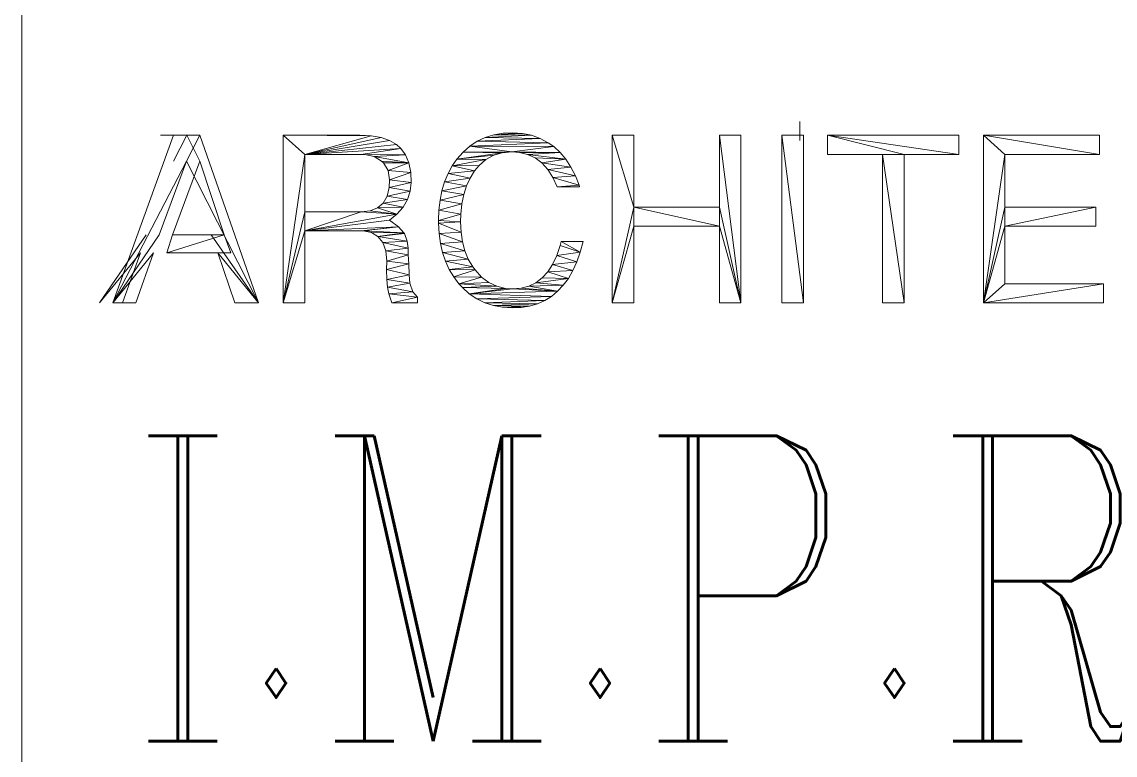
# Model space of a CAD drawing. Header units: inches. Extents: x 210948 to 214316, y -105347 to 7.
# Drawn here: x 211350.4 to 211412.5, y -105309.9 to -105268.4 of the extents above; entities that cross this region are included whole.
import ezdxf

# ---------------------------------------------------------------- set-up
doc = ezdxf.new("R2010")
doc.units = ezdxf.units.IN
doc.header["$MEASUREMENT"] = 0
doc.layers.add('A3', color=30, linetype='Continuous', lineweight=9)
doc.styles.add('BIG', font='complex', dxfattribs={"width": 0.9, "height": 3.5})

# ---------------------------------------------------------------- blocks, each defined once
blk = doc.blocks.new('KIL')
at = {"layer": 'A3'}
blk.add_lwpolyline([(216544.884, -99139.74), (217270.701, -99139.74), (217270.701, -100157.936), (216544.884, -100157.936)], close=True, dxfattribs=at)

msp = doc.modelspace()

# ---------------------------------------------------------------- linework, layer by layer
at = {"layer": 'A3'}
for p, q in [((211350.427, -105225.907), (211350.427, -105347.486)), ((211394.56, -105275.083), (211394.56, -105274)), ((211377.211, -105274.761), (211377.737, -105274.67)), ((211377.211, -105274.761), (211377.737, -105274.67)), ((211378.823, -105274.678), (211377.211, -105274.761)), ((211378.823, -105274.678), (211377.211, -105274.761)), ((211378.823, -105274.678), (211377.211, -105274.761)), ((211378.823, -105274.678), (211377.211, -105274.761)), ((211378.272, -105274.643), (211377.737, -105274.67)), ((211378.272, -105274.643), (211377.737, -105274.67)), ((211377.737, -105274.67), (211378.823, -105274.678)), ((211377.737, -105274.67), (211378.823, -105274.678)), ((211377.737, -105274.67), (211378.823, -105274.678)), ((211377.737, -105274.67), (211378.823, -105274.678)), ((211378.823, -105274.678), (211378.272, -105274.643)), ((211378.823, -105274.678), (211378.272, -105274.643)), ((211379.344, -105274.786), (211378.823, -105274.678)), ((211379.344, -105274.786), (211378.823, -105274.678)), ((211355.582, -105284.29), (211359.033, -105274.786)), ((211355.582, -105284.29), (211359.033, -105274.786)), ((211358.285, -105274.786), (211359.781, -105274.786)), ((211359.781, -105274.786), (211359.025, -105276.26)), ((211359.781, -105274.786), (211359.025, -105276.26)), ((211359.781, -105274.786), (211359.025, -105276.26)), ((211359.033, -105274.786), (211360.529, -105274.786)), ((211360.529, -105274.786), (211359.773, -105276.26)), ((211359.781, -105274.786), (211360.521, -105276.26)), ((211360.521, -105276.26), (211359.781, -105274.786)), ((211359.781, -105274.786), (211360.521, -105276.26)), ((211360.521, -105276.26), (211359.781, -105274.786)), ((211363.861, -105284.29), (211360.529, -105274.786)), ((211363.861, -105284.29), (211360.529, -105274.786)), ((211365.254, -105274.786), (211370.25, -105274.818)), ((211366.477, -105275.869), (211365.254, -105274.786)), ((211365.254, -105274.786), (211366.477, -105275.869)), ((211365.254, -105284.29), (211365.254, -105274.786)), ((211370.25, -105274.818), (211365.254, -105274.786)), ((211365.254, -105274.786), (211369.602, -105274.786)), ((211365.254, -105274.786), (211370.25, -105274.818)), ((211366.477, -105275.869), (211365.254, -105274.786)), ((211365.254, -105274.786), (211366.477, -105275.869)), ((211365.254, -105284.29), (211365.254, -105274.786)), ((211370.25, -105274.818), (211365.254, -105274.786)), ((211365.254, -105274.786), (211369.602, -105274.786)), ((211366.477, -105275.869), (211370.25, -105274.818)), ((211370.25, -105274.818), (211366.477, -105275.869)), ((211366.477, -105275.869), (211370.25, -105274.818)), ((211370.25, -105274.818), (211366.477, -105275.869)), ((211366.477, -105275.869), (211370.811, -105274.918)), ((211370.811, -105274.918), (211366.477, -105275.869)), ((211366.477, -105275.869), (211370.811, -105274.918)), ((211370.811, -105274.918), (211366.477, -105275.869)), ((211366.477, -105275.869), (211371.292, -105275.08)), ((211371.292, -105275.08), (211366.477, -105275.869)), ((211366.477, -105275.869), (211371.292, -105275.08)), ((211371.292, -105275.08), (211366.477, -105275.869)), ((211366.477, -105275.869), (211371.686, -105275.31)), ((211371.686, -105275.31), (211366.477, -105275.869)), ((211366.477, -105275.869), (211371.686, -105275.31)), ((211371.686, -105275.31), (211366.477, -105275.869)), ((211369.602, -105274.786), (211370.25, -105274.818)), ((211369.602, -105274.786), (211370.25, -105274.818)), ((211370.25, -105274.818), (211370.811, -105274.918)), ((211370.25, -105274.818), (211370.811, -105274.918)), ((211370.811, -105274.918), (211371.292, -105275.08)), ((211370.811, -105274.918), (211371.292, -105275.08)), ((211371.292, -105275.08), (211371.686, -105275.31)), ((211371.292, -105275.08), (211371.686, -105275.31)), ((211371.686, -105275.31), (211371.932, -105275.528)), ((211371.686, -105275.31), (211371.932, -105275.528)), ((211375.842, -105275.404), (211376.26, -105275.126)), ((211375.842, -105275.404), (211376.26, -105275.126)), ((211380.294, -105275.21), (211375.842, -105275.404)), ((211380.294, -105275.21), (211375.842, -105275.404)), ((211380.294, -105275.21), (211375.842, -105275.404)), ((211380.294, -105275.21), (211375.842, -105275.404)), ((211376.26, -105275.126), (211376.717, -105274.913)), ((211376.26, -105275.126), (211376.717, -105274.913)), ((211379.833, -105274.961), (211376.26, -105275.126)), ((211379.833, -105274.961), (211376.26, -105275.126)), ((211379.833, -105274.961), (211376.26, -105275.126)), ((211379.833, -105274.961), (211376.26, -105275.126)), ((211376.26, -105275.126), (211380.294, -105275.21)), ((211376.26, -105275.126), (211380.294, -105275.21)), ((211376.26, -105275.126), (211380.294, -105275.21)), ((211376.26, -105275.126), (211380.294, -105275.21)), ((211376.717, -105274.913), (211377.211, -105274.761)), ((211376.717, -105274.913), (211377.211, -105274.761)), ((211379.344, -105274.786), (211376.717, -105274.913)), ((211379.344, -105274.786), (211376.717, -105274.913)), ((211379.344, -105274.786), (211376.717, -105274.913)), ((211379.344, -105274.786), (211376.717, -105274.913)), ((211376.717, -105274.913), (211379.833, -105274.961)), ((211376.717, -105274.913), (211379.833, -105274.961)), ((211376.717, -105274.913), (211379.833, -105274.961)), ((211376.717, -105274.913), (211379.833, -105274.961)), ((211377.211, -105274.761), (211379.344, -105274.786)), ((211377.211, -105274.761), (211379.344, -105274.786)), ((211377.211, -105274.761), (211379.344, -105274.786)), ((211377.211, -105274.761), (211379.344, -105274.786)), ((211379.833, -105274.961), (211379.344, -105274.786)), ((211379.833, -105274.961), (211379.344, -105274.786)), ((211380.294, -105275.21), (211379.833, -105274.961)), ((211380.294, -105275.21), (211379.833, -105274.961)), ((211380.602, -105275.426), (211380.294, -105275.21)), ((211380.602, -105275.426), (211380.294, -105275.21)), ((211383.923, -105274.786), (211385.147, -105278.866)), ((211383.923, -105284.29), (211383.923, -105274.786)), ((211385.147, -105278.866), (211383.923, -105274.786)), ((211383.923, -105274.786), (211385.147, -105274.786)), ((211383.923, -105274.786), (211385.147, -105278.866)), ((211383.923, -105284.29), (211383.923, -105274.786)), ((211385.147, -105278.866), (211383.923, -105274.786)), ((211383.923, -105274.786), (211385.147, -105274.786)), ((211385.147, -105274.786), (211385.147, -105278.866)), ((211385.147, -105274.786), (211385.147, -105278.866)), ((211390.001, -105274.786), (211390.001, -105278.866)), ((211391.225, -105284.29), (211390.001, -105274.786)), ((211391.225, -105284.29), (211390.001, -105274.786)), ((211390.001, -105274.786), (211391.225, -105274.786)), ((211390.001, -105274.786), (211390.001, -105278.866)), ((211391.225, -105284.29), (211390.001, -105274.786)), ((211391.225, -105284.29), (211390.001, -105274.786)), ((211390.001, -105274.786), (211391.225, -105274.786)), ((211391.225, -105274.786), (211391.225, -105284.29)), ((211391.225, -105274.786), (211391.225, -105284.29)), ((211394.767, -105284.29), (211393.541, -105274.786)), ((211393.541, -105274.786), (211393.541, -105284.29)), ((211394.767, -105284.29), (211393.541, -105274.786)), ((211393.541, -105274.786), (211394.767, -105274.786)), ((211394.767, -105284.29), (211393.541, -105274.786)), ((211393.541, -105274.786), (211393.541, -105284.29)), ((211394.767, -105284.29), (211393.541, -105274.786)), ((211393.541, -105274.786), (211394.767, -105274.786)), ((211394.767, -105274.786), (211394.767, -105284.29)), ((211394.767, -105274.786), (211394.767, -105284.29)), ((211396.134, -105274.786), (211403.581, -105275.869)), ((211400.481, -105275.869), (211396.134, -105274.786)), ((211396.134, -105274.786), (211400.481, -105275.869)), ((211396.134, -105275.869), (211396.134, -105274.786)), ((211403.581, -105275.869), (211396.134, -105274.786)), ((211396.134, -105274.786), (211403.581, -105274.786)), ((211396.134, -105274.786), (211403.581, -105275.869)), ((211400.481, -105275.869), (211396.134, -105274.786)), ((211396.134, -105274.786), (211400.481, -105275.869)), ((211403.581, -105275.869), (211396.134, -105274.786)), ((211396.134, -105274.786), (211403.581, -105274.786)), ((211403.581, -105274.786), (211403.581, -105275.869)), ((211403.581, -105274.786), (211403.581, -105275.869)), ((211404.985, -105274.786), (211411.573, -105275.869)), ((211406.208, -105275.869), (211404.985, -105274.786)), ((211404.985, -105274.786), (211406.208, -105275.869)), ((211404.985, -105284.29), (211404.985, -105274.786)), ((211411.573, -105275.869), (211404.985, -105274.786)), ((211404.985, -105274.786), (211411.573, -105274.786)), ((211411.573, -105275.869), (211404.985, -105274.786)), ((211404.985, -105274.786), (211411.573, -105275.869)), ((211406.208, -105275.869), (211404.985, -105274.786)), ((211404.985, -105274.786), (211406.208, -105275.869)), ((211404.985, -105284.29), (211404.985, -105274.786)), ((211404.985, -105274.786), (211411.573, -105274.786)), ((211411.573, -105274.786), (211411.573, -105275.869)), ((211411.573, -105274.786), (211411.573, -105275.869)), ((211365.254, -105284.29), (211366.477, -105275.869)), ((211366.477, -105275.869), (211365.254, -105284.29)), ((211365.254, -105284.29), (211366.477, -105275.869)), ((211366.477, -105275.869), (211365.254, -105284.29)), ((211371.932, -105275.528), (211366.477, -105275.869)), ((211371.932, -105275.528), (211366.477, -105275.869)), ((211371.932, -105275.528), (211366.477, -105275.869)), ((211371.932, -105275.528), (211366.477, -105275.869)), ((211366.477, -105275.869), (211369.656, -105275.869)), ((211366.477, -105275.869), (211366.477, -105279.128)), ((211366.477, -105275.869), (211369.656, -105275.869)), ((211366.477, -105275.869), (211366.477, -105279.128)), ((211369.656, -105275.869), (211371.932, -105275.528)), ((211371.932, -105275.528), (211369.656, -105275.869)), ((211369.656, -105275.869), (211371.932, -105275.528)), ((211371.932, -105275.528), (211369.656, -105275.869)), ((211369.656, -105275.869), (211369.885, -105275.879)), ((211372.194, -105275.901), (211369.656, -105275.869)), ((211369.656, -105275.869), (211372.194, -105275.901)), ((211369.656, -105275.869), (211369.885, -105275.879)), ((211372.194, -105275.901), (211369.656, -105275.869)), ((211369.656, -105275.869), (211372.194, -105275.901)), ((211369.885, -105275.879), (211372.194, -105275.901)), ((211370.409, -105275.995), (211369.885, -105275.879)), ((211369.885, -105275.879), (211372.194, -105275.901)), ((211369.885, -105275.879), (211372.194, -105275.901)), ((211370.409, -105275.995), (211369.885, -105275.879)), ((211369.885, -105275.879), (211372.194, -105275.901)), ((211372.194, -105275.901), (211370.409, -105275.995)), ((211372.194, -105275.901), (211370.409, -105275.995)), ((211372.194, -105275.901), (211370.409, -105275.995)), ((211372.194, -105275.901), (211370.409, -105275.995)), ((211372.194, -105275.901), (211371.932, -105275.528)), ((211372.194, -105275.901), (211371.932, -105275.528)), ((211372.38, -105276.357), (211372.194, -105275.901)), ((211372.38, -105276.357), (211372.194, -105275.901)), ((211375.11, -105276.141), (211375.458, -105275.742)), ((211375.11, -105276.141), (211375.458, -105275.742)), ((211375.11, -105276.141), (211377.686, -105275.774)), ((211377.686, -105275.774), (211375.11, -105276.141)), ((211375.11, -105276.141), (211377.686, -105275.774)), ((211377.686, -105275.774), (211375.11, -105276.141)), ((211377.2, -105275.92), (211375.11, -105276.141)), ((211377.2, -105275.92), (211375.11, -105276.141)), ((211377.2, -105275.92), (211375.11, -105276.141)), ((211377.2, -105275.92), (211375.11, -105276.141)), ((211375.458, -105275.742), (211375.842, -105275.404)), ((211375.458, -105275.742), (211375.842, -105275.404)), ((211378.221, -105275.725), (211375.458, -105275.742)), ((211378.221, -105275.725), (211375.458, -105275.742)), ((211378.221, -105275.725), (211375.458, -105275.742)), ((211378.221, -105275.725), (211375.458, -105275.742)), ((211375.458, -105275.742), (211377.686, -105275.774)), ((211375.458, -105275.742), (211377.686, -105275.774)), ((211375.458, -105275.742), (211377.686, -105275.774)), ((211375.458, -105275.742), (211377.686, -105275.774)), ((211375.842, -105275.404), (211380.602, -105275.426)), ((211378.221, -105275.725), (211375.842, -105275.404)), ((211375.842, -105275.404), (211378.221, -105275.725)), ((211375.842, -105275.404), (211380.602, -105275.426)), ((211375.842, -105275.404), (211380.602, -105275.426)), ((211378.221, -105275.725), (211375.842, -105275.404)), ((211375.842, -105275.404), (211378.221, -105275.725)), ((211375.842, -105275.404), (211380.602, -105275.426)), ((211376.76, -105276.163), (211377.2, -105275.92)), ((211376.76, -105276.163), (211377.2, -105275.92)), ((211377.686, -105275.774), (211377.2, -105275.92)), ((211377.686, -105275.774), (211377.2, -105275.92)), ((211377.686, -105275.774), (211378.221, -105275.725)), ((211377.686, -105275.774), (211378.221, -105275.725)), ((211380.602, -105275.426), (211378.221, -105275.725)), ((211380.602, -105275.426), (211378.221, -105275.725)), ((211380.602, -105275.426), (211378.221, -105275.725)), ((211380.602, -105275.426), (211378.221, -105275.725)), ((211378.221, -105275.725), (211378.653, -105275.755)), ((211380.967, -105275.761), (211378.221, -105275.725)), ((211378.221, -105275.725), (211380.967, -105275.761)), ((211378.221, -105275.725), (211378.653, -105275.755)), ((211380.967, -105275.761), (211378.221, -105275.725)), ((211378.221, -105275.725), (211380.967, -105275.761)), ((211378.653, -105275.755), (211380.967, -105275.761)), ((211379.122, -105275.871), (211378.653, -105275.755)), ((211378.653, -105275.755), (211380.967, -105275.761)), ((211378.653, -105275.755), (211380.967, -105275.761)), ((211379.122, -105275.871), (211378.653, -105275.755)), ((211378.653, -105275.755), (211380.967, -105275.761)), ((211380.967, -105275.761), (211379.122, -105275.871)), ((211380.967, -105275.761), (211379.122, -105275.871)), ((211380.967, -105275.761), (211379.122, -105275.871)), ((211380.967, -105275.761), (211379.122, -105275.871)), ((211379.122, -105275.871), (211379.546, -105276.071)), ((211381.293, -105276.147), (211379.122, -105275.871)), ((211379.122, -105275.871), (211381.293, -105276.147)), ((211379.122, -105275.871), (211379.546, -105276.071)), ((211381.293, -105276.147), (211379.122, -105275.871)), ((211379.122, -105275.871), (211381.293, -105276.147)), ((211380.967, -105275.761), (211380.602, -105275.426)), ((211380.967, -105275.761), (211380.602, -105275.426)), ((211381.293, -105276.147), (211380.967, -105275.761)), ((211381.293, -105276.147), (211380.967, -105275.761)), ((211400.481, -105275.869), (211396.134, -105275.869)), ((211396.134, -105275.869), (211399.258, -105275.869)), ((211400.481, -105275.869), (211396.134, -105275.869)), ((211400.481, -105275.869), (211396.134, -105275.869)), ((211396.134, -105275.869), (211399.258, -105275.869)), ((211400.481, -105275.869), (211396.134, -105275.869)), ((211399.258, -105275.869), (211400.481, -105284.29)), ((211399.258, -105284.29), (211399.258, -105275.869)), ((211399.258, -105275.869), (211400.481, -105275.869)), ((211400.481, -105275.869), (211399.258, -105275.869)), ((211399.258, -105275.869), (211400.481, -105284.29)), ((211399.258, -105275.869), (211400.481, -105284.29)), ((211399.258, -105284.29), (211399.258, -105275.869)), ((211399.258, -105275.869), (211400.481, -105275.869)), ((211400.481, -105275.869), (211399.258, -105275.869)), ((211399.258, -105275.869), (211400.481, -105284.29)), ((211400.481, -105284.29), (211400.481, -105275.869)), ((211403.581, -105275.869), (211400.481, -105275.869)), ((211400.481, -105284.29), (211400.481, -105275.869)), ((211403.581, -105275.869), (211400.481, -105275.869)), ((211404.985, -105284.29), (211406.208, -105275.869)), ((211406.208, -105275.869), (211404.985, -105284.29)), ((211404.985, -105284.29), (211406.208, -105275.869)), ((211406.208, -105275.869), (211404.985, -105284.29)), ((211406.208, -105275.869), (211406.208, -105278.866)), ((211411.573, -105275.869), (211406.208, -105275.869)), ((211406.208, -105275.869), (211406.208, -105278.866)), ((211411.573, -105275.869), (211406.208, -105275.869)), ((211355.582, -105284.29), (211359.773, -105276.26)), ((211359.773, -105276.26), (211355.582, -105284.29)), ((211355.582, -105284.29), (211359.773, -105276.26)), ((211359.773, -105276.26), (211355.582, -105284.29)), ((211359.773, -105276.26), (211358.226, -105280.432)), ((211360.521, -105276.26), (211358.974, -105280.432)), ((211363.861, -105284.29), (211359.773, -105276.26)), ((211359.773, -105276.26), (211363.861, -105284.29)), ((211363.861, -105284.29), (211359.773, -105276.26)), ((211359.773, -105276.26), (211363.861, -105284.29)), ((211360.521, -105276.26), (211361.914, -105280.432)), ((211360.521, -105276.26), (211361.914, -105280.432)), ((211370.409, -105275.995), (211370.838, -105276.247)), ((211372.38, -105276.357), (211370.409, -105275.995)), ((211370.409, -105275.995), (211372.38, -105276.357)), ((211370.409, -105275.995), (211370.838, -105276.247)), ((211372.38, -105276.357), (211370.409, -105275.995)), ((211370.409, -105275.995), (211372.38, -105276.357)), ((211370.838, -105276.247), (211370.946, -105276.346)), ((211372.38, -105276.357), (211370.838, -105276.247)), ((211370.838, -105276.247), (211372.38, -105276.357)), ((211372.38, -105276.357), (211370.838, -105276.247)), ((211370.838, -105276.247), (211370.946, -105276.346)), ((211370.838, -105276.247), (211372.38, -105276.357)), ((211370.946, -105276.346), (211372.38, -105276.357)), ((211371.208, -105276.776), (211370.946, -105276.346)), ((211370.946, -105276.346), (211372.38, -105276.357)), ((211370.946, -105276.346), (211372.38, -105276.357)), ((211371.208, -105276.776), (211370.946, -105276.346)), ((211370.946, -105276.346), (211372.38, -105276.357)), ((211372.38, -105276.357), (211371.208, -105276.776)), ((211372.38, -105276.357), (211371.208, -105276.776)), ((211372.38, -105276.357), (211371.208, -105276.776)), ((211372.38, -105276.357), (211371.208, -105276.776)), ((211372.488, -105276.9), (211372.38, -105276.357)), ((211372.488, -105276.9), (211372.38, -105276.357)), ((211374.61, -105276.962), (211374.848, -105276.525)), ((211374.61, -105276.962), (211374.848, -105276.525)), ((211374.848, -105276.525), (211375.11, -105276.141)), ((211374.848, -105276.525), (211375.11, -105276.141)), ((211374.848, -105276.525), (211376.76, -105276.163)), ((211376.76, -105276.163), (211374.848, -105276.525)), ((211374.848, -105276.525), (211376.76, -105276.163)), ((211376.76, -105276.163), (211374.848, -105276.525)), ((211376.366, -105276.503), (211374.848, -105276.525)), ((211376.366, -105276.503), (211374.848, -105276.525)), ((211376.366, -105276.503), (211374.848, -105276.525)), ((211376.366, -105276.503), (211374.848, -105276.525)), ((211374.848, -105276.525), (211376.112, -105276.808)), ((211374.848, -105276.525), (211376.112, -105276.808)), ((211374.848, -105276.525), (211376.112, -105276.808)), ((211374.848, -105276.525), (211376.112, -105276.808)), ((211375.11, -105276.141), (211376.76, -105276.163)), ((211375.11, -105276.141), (211376.76, -105276.163)), ((211375.11, -105276.141), (211376.76, -105276.163)), ((211375.11, -105276.141), (211376.76, -105276.163)), ((211376.112, -105276.808), (211376.366, -105276.503)), ((211376.112, -105276.808), (211376.366, -105276.503)), ((211376.76, -105276.163), (211376.366, -105276.503)), ((211376.76, -105276.163), (211376.366, -105276.503)), ((211379.546, -105276.071), (211381.293, -105276.147)), ((211379.924, -105276.355), (211379.546, -105276.071)), ((211379.546, -105276.071), (211381.293, -105276.147)), ((211379.546, -105276.071), (211381.293, -105276.147)), ((211379.924, -105276.355), (211379.546, -105276.071)), ((211379.546, -105276.071), (211381.293, -105276.147)), ((211381.293, -105276.147), (211379.924, -105276.355)), ((211381.293, -105276.147), (211379.924, -105276.355)), ((211381.293, -105276.147), (211379.924, -105276.355)), ((211381.293, -105276.147), (211379.924, -105276.355)), ((211379.924, -105276.355), (211381.58, -105276.587)), ((211380.262, -105276.725), (211379.924, -105276.355)), ((211379.924, -105276.355), (211381.58, -105276.587)), ((211379.924, -105276.355), (211381.58, -105276.587)), ((211380.262, -105276.725), (211379.924, -105276.355)), ((211379.924, -105276.355), (211381.58, -105276.587)), ((211381.58, -105276.587), (211381.293, -105276.147)), ((211381.58, -105276.587), (211381.293, -105276.147)), ((211371.208, -105276.776), (211372.488, -105276.9)), ((211371.295, -105277.316), (211371.208, -105276.776)), ((211371.208, -105276.776), (211372.488, -105276.9)), ((211371.208, -105276.776), (211372.488, -105276.9)), ((211371.295, -105277.316), (211371.208, -105276.776)), ((211371.208, -105276.776), (211372.488, -105276.9)), ((211372.488, -105276.9), (211371.295, -105277.316)), ((211372.488, -105276.9), (211371.295, -105277.316)), ((211372.488, -105276.9), (211371.295, -105277.316)), ((211372.488, -105276.9), (211371.295, -105277.316)), ((211372.518, -105277.472), (211372.488, -105276.9)), ((211372.518, -105277.472), (211372.488, -105276.9)), ((211374.413, -105277.435), (211374.61, -105276.962)), ((211374.413, -105277.435), (211374.61, -105276.962)), ((211376.112, -105276.808), (211374.61, -105276.962)), ((211376.112, -105276.808), (211374.61, -105276.962)), ((211376.112, -105276.808), (211374.61, -105276.962)), ((211376.112, -105276.808), (211374.61, -105276.962)), ((211374.61, -105276.962), (211375.858, -105277.211)), ((211374.61, -105276.962), (211375.858, -105277.211)), ((211374.61, -105276.962), (211375.858, -105277.211)), ((211374.61, -105276.962), (211375.858, -105277.211)), ((211375.858, -105277.211), (211376.112, -105276.808)), ((211375.858, -105277.211), (211376.112, -105276.808)), ((211381.58, -105276.587), (211380.262, -105276.725)), ((211381.58, -105276.587), (211380.262, -105276.725)), ((211381.58, -105276.587), (211380.262, -105276.725)), ((211381.58, -105276.587), (211380.262, -105276.725)), ((211380.262, -105276.725), (211381.831, -105277.078)), ((211380.551, -105277.181), (211380.262, -105276.725)), ((211380.262, -105276.725), (211381.831, -105277.078)), ((211380.262, -105276.725), (211381.831, -105277.078)), ((211380.551, -105277.181), (211380.262, -105276.725)), ((211380.262, -105276.725), (211381.831, -105277.078)), ((211381.831, -105277.078), (211380.551, -105277.181)), ((211381.831, -105277.078), (211380.551, -105277.181)), ((211381.831, -105277.078), (211380.551, -105277.181)), ((211381.831, -105277.078), (211380.551, -105277.181)), ((211380.551, -105277.181), (211382.041, -105277.624)), ((211380.799, -105277.718), (211380.551, -105277.181)), ((211380.551, -105277.181), (211382.041, -105277.624)), ((211380.551, -105277.181), (211382.041, -105277.624)), ((211380.799, -105277.718), (211380.551, -105277.181)), ((211380.551, -105277.181), (211382.041, -105277.624)), ((211381.831, -105277.078), (211381.58, -105276.587)), ((211381.831, -105277.078), (211381.58, -105276.587)), ((211382.041, -105277.624), (211381.831, -105277.078)), ((211382.041, -105277.624), (211381.831, -105277.078)), ((211371.149, -105278.242), (211371.27, -105277.742)), ((211371.149, -105278.242), (211371.27, -105277.742)), ((211371.27, -105277.742), (211371.295, -105277.316)), ((211371.27, -105277.742), (211371.295, -105277.316)), ((211372.518, -105277.472), (211371.27, -105277.742)), ((211372.518, -105277.472), (211371.27, -105277.742)), ((211372.518, -105277.472), (211371.27, -105277.742)), ((211372.518, -105277.472), (211371.27, -105277.742)), ((211371.27, -105277.742), (211372.466, -105277.964)), ((211371.27, -105277.742), (211372.466, -105277.964)), ((211371.27, -105277.742), (211372.466, -105277.964)), ((211371.27, -105277.742), (211372.466, -105277.964)), ((211371.295, -105277.316), (211372.518, -105277.472)), ((211371.295, -105277.316), (211372.518, -105277.472)), ((211371.295, -105277.316), (211372.518, -105277.472)), ((211371.295, -105277.316), (211372.518, -105277.472)), ((211372.466, -105277.964), (211372.518, -105277.472)), ((211372.466, -105277.964), (211372.518, -105277.472)), ((211374.262, -105277.934), (211374.413, -105277.435)), ((211374.262, -105277.934), (211374.413, -105277.435)), ((211375.653, -105277.656), (211374.262, -105277.934)), ((211375.653, -105277.656), (211374.262, -105277.934)), ((211375.653, -105277.656), (211374.262, -105277.934)), ((211375.653, -105277.656), (211374.262, -105277.934)), ((211375.858, -105277.211), (211374.413, -105277.435)), ((211375.858, -105277.211), (211374.413, -105277.435)), ((211375.858, -105277.211), (211374.413, -105277.435)), ((211375.858, -105277.211), (211374.413, -105277.435)), ((211374.413, -105277.435), (211375.653, -105277.656)), ((211374.413, -105277.435), (211375.653, -105277.656)), ((211374.413, -105277.435), (211375.653, -105277.656)), ((211374.413, -105277.435), (211375.653, -105277.656)), ((211375.496, -105278.148), (211375.653, -105277.656)), ((211375.496, -105278.148), (211375.653, -105277.656)), ((211375.653, -105277.656), (211375.858, -105277.211)), ((211375.653, -105277.656), (211375.858, -105277.211)), ((211380.799, -105277.718), (211382.041, -105277.624)), ((211382.041, -105277.624), (211380.799, -105277.718)), ((211380.799, -105277.718), (211382.041, -105277.624)), ((211382.041, -105277.624), (211380.799, -105277.718)), ((211382.074, -105277.718), (211380.799, -105277.718)), ((211382.074, -105277.718), (211380.799, -105277.718)), ((211382.041, -105277.624), (211382.074, -105277.718)), ((211382.041, -105277.624), (211382.074, -105277.718)), ((211370.927, -105278.628), (211371.149, -105278.242)), ((211370.927, -105278.628), (211371.149, -105278.242)), ((211372.313, -105278.426), (211370.927, -105278.628)), ((211372.313, -105278.426), (211370.927, -105278.628)), ((211372.313, -105278.426), (211370.927, -105278.628)), ((211372.313, -105278.426), (211370.927, -105278.628)), ((211372.466, -105277.964), (211371.149, -105278.242)), ((211372.466, -105277.964), (211371.149, -105278.242)), ((211372.466, -105277.964), (211371.149, -105278.242)), ((211372.466, -105277.964), (211371.149, -105278.242)), ((211371.149, -105278.242), (211372.313, -105278.426)), ((211371.149, -105278.242), (211372.313, -105278.426)), ((211371.149, -105278.242), (211372.313, -105278.426)), ((211371.149, -105278.242), (211372.313, -105278.426)), ((211372.056, -105278.858), (211372.313, -105278.426)), ((211372.056, -105278.858), (211372.313, -105278.426)), ((211372.313, -105278.426), (211372.466, -105277.964)), ((211372.313, -105278.426), (211372.466, -105277.964)), ((211374.154, -105278.466), (211374.262, -105277.934)), ((211374.154, -105278.466), (211374.262, -105277.934)), ((211375.496, -105278.148), (211374.154, -105278.466)), ((211375.496, -105278.148), (211374.154, -105278.466)), ((211375.496, -105278.148), (211374.154, -105278.466)), ((211375.496, -105278.148), (211374.154, -105278.466)), ((211374.262, -105277.934), (211375.496, -105278.148)), ((211374.262, -105277.934), (211375.496, -105278.148)), ((211374.262, -105277.934), (211375.496, -105278.148)), ((211374.262, -105277.934), (211375.496, -105278.148)), ((211375.388, -105278.682), (211375.496, -105278.148)), ((211375.388, -105278.682), (211375.496, -105278.148)), ((211370.606, -105278.906), (211370.188, -105279.071)), ((211370.606, -105278.906), (211370.188, -105279.071)), ((211370.606, -105278.906), (211370.927, -105278.628)), ((211370.606, -105278.906), (211370.927, -105278.628)), ((211372.056, -105278.858), (211370.606, -105278.906)), ((211372.056, -105278.858), (211370.606, -105278.906)), ((211372.056, -105278.858), (211370.606, -105278.906)), ((211372.056, -105278.858), (211370.606, -105278.906)), ((211371.694, -105279.26), (211370.606, -105278.906)), ((211370.606, -105278.906), (211371.694, -105279.26)), ((211371.694, -105279.26), (211370.606, -105278.906)), ((211370.606, -105278.906), (211371.694, -105279.26)), ((211370.927, -105278.628), (211372.056, -105278.858)), ((211370.927, -105278.628), (211372.056, -105278.858)), ((211370.927, -105278.628), (211372.056, -105278.858)), ((211370.927, -105278.628), (211372.056, -105278.858)), ((211371.694, -105279.26), (211372.056, -105278.858)), ((211371.694, -105279.26), (211372.056, -105278.858)), ((211374.068, -105279.622), (211374.089, -105279.028)), ((211374.068, -105279.622), (211374.089, -105279.028)), ((211374.089, -105279.028), (211374.154, -105278.466)), ((211374.089, -105279.028), (211374.154, -105278.466)), ((211375.388, -105278.682), (211374.089, -105279.028)), ((211375.388, -105278.682), (211374.089, -105279.028)), ((211375.388, -105278.682), (211374.089, -105279.028)), ((211375.388, -105278.682), (211374.089, -105279.028)), ((211374.089, -105279.028), (211375.329, -105279.263)), ((211374.089, -105279.028), (211375.329, -105279.263)), ((211374.089, -105279.028), (211375.329, -105279.263)), ((211374.089, -105279.028), (211375.329, -105279.263)), ((211374.154, -105278.466), (211375.388, -105278.682)), ((211374.154, -105278.466), (211375.388, -105278.682)), ((211374.154, -105278.466), (211375.388, -105278.682)), ((211374.154, -105278.466), (211375.388, -105278.682)), ((211375.329, -105279.263), (211375.388, -105278.682)), ((211375.329, -105279.263), (211375.388, -105278.682)), ((211383.923, -105284.29), (211385.147, -105278.866)), ((211385.147, -105278.866), (211383.923, -105284.29)), ((211383.923, -105284.29), (211385.147, -105278.866)), ((211385.147, -105278.866), (211383.923, -105284.29)), ((211385.147, -105278.866), (211390.001, -105279.949)), ((211385.147, -105279.949), (211385.147, -105278.866)), ((211385.147, -105278.866), (211385.147, -105279.949)), ((211390.001, -105279.949), (211385.147, -105278.866)), ((211385.147, -105278.866), (211390.001, -105278.866)), ((211385.147, -105278.866), (211390.001, -105279.949)), ((211385.147, -105279.949), (211385.147, -105278.866)), ((211385.147, -105278.866), (211385.147, -105279.949)), ((211390.001, -105279.949), (211385.147, -105278.866)), ((211385.147, -105278.866), (211390.001, -105278.866)), ((211390.001, -105278.866), (211390.001, -105279.949)), ((211390.001, -105278.866), (211390.001, -105279.949)), ((211391.225, -105284.29), (211390.001, -105278.866)), ((211390.001, -105278.866), (211391.225, -105284.29)), ((211390.001, -105278.866), (211390.001, -105279.949)), ((211390.001, -105278.866), (211390.001, -105279.949)), ((211391.225, -105284.29), (211390.001, -105278.866)), ((211390.001, -105278.866), (211391.225, -105284.29)), ((211404.985, -105284.29), (211406.208, -105278.866)), ((211406.208, -105278.866), (211404.985, -105284.29)), ((211404.985, -105284.29), (211406.208, -105278.866)), ((211406.208, -105278.866), (211404.985, -105284.29)), ((211406.208, -105279.949), (211411.365, -105278.866)), ((211411.365, -105278.866), (211406.208, -105278.866)), ((211406.208, -105278.866), (211411.365, -105278.866)), ((211406.208, -105278.866), (211411.365, -105278.866)), ((211411.365, -105278.866), (211406.208, -105279.949)), ((211406.208, -105279.949), (211406.208, -105278.866)), ((211406.208, -105278.866), (211406.208, -105279.949)), ((211406.208, -105279.949), (211411.365, -105278.866)), ((211411.365, -105278.866), (211406.208, -105278.866)), ((211406.208, -105278.866), (211411.365, -105278.866)), ((211406.208, -105278.866), (211411.365, -105278.866)), ((211411.365, -105278.866), (211406.208, -105279.949)), ((211406.208, -105279.949), (211406.208, -105278.866)), ((211406.208, -105278.866), (211406.208, -105279.949)), ((211411.365, -105278.866), (211411.365, -105279.949)), ((211411.365, -105278.866), (211411.365, -105279.949)), ((211365.254, -105284.29), (211366.477, -105279.128)), ((211366.477, -105279.128), (211365.254, -105284.29)), ((211365.254, -105284.29), (211366.477, -105279.128)), ((211366.477, -105279.128), (211365.254, -105284.29)), ((211366.477, -105280.21), (211369.669, -105279.128)), ((211369.669, -105279.128), (211366.477, -105279.128)), ((211366.477, -105279.128), (211369.669, -105279.128)), ((211366.477, -105279.128), (211369.669, -105279.128)), ((211369.669, -105279.128), (211366.477, -105280.21)), ((211366.477, -105280.21), (211366.477, -105279.128)), ((211366.477, -105279.128), (211366.477, -105280.21)), ((211366.477, -105280.21), (211369.669, -105279.128)), ((211369.669, -105279.128), (211366.477, -105279.128)), ((211366.477, -105279.128), (211369.669, -105279.128)), ((211366.477, -105279.128), (211369.669, -105279.128)), ((211369.669, -105279.128), (211366.477, -105280.21)), ((211366.477, -105280.21), (211366.477, -105279.128)), ((211366.477, -105279.128), (211366.477, -105280.21)), ((211366.477, -105280.21), (211371.694, -105279.26)), ((211371.694, -105279.26), (211366.477, -105280.21)), ((211366.477, -105280.21), (211371.694, -105279.26)), ((211371.694, -105279.26), (211366.477, -105280.21)), ((211366.477, -105280.21), (211371.281, -105279.598)), ((211371.281, -105279.598), (211366.477, -105280.21)), ((211366.477, -105280.21), (211371.281, -105279.598)), ((211371.281, -105279.598), (211366.477, -105280.21)), ((211370.188, -105279.071), (211369.669, -105279.128)), ((211370.188, -105279.071), (211369.669, -105279.128)), ((211369.669, -105279.128), (211371.694, -105279.26)), ((211369.669, -105279.128), (211371.694, -105279.26)), ((211369.669, -105279.128), (211371.694, -105279.26)), ((211369.669, -105279.128), (211371.694, -105279.26)), ((211371.694, -105279.26), (211370.188, -105279.071)), ((211370.188, -105279.071), (211371.694, -105279.26)), ((211371.694, -105279.26), (211370.188, -105279.071)), ((211370.188, -105279.071), (211371.694, -105279.26)), ((211371.694, -105279.26), (211371.281, -105279.598)), ((211371.694, -105279.26), (211371.281, -105279.598)), ((211371.281, -105279.598), (211371.794, -105279.986)), ((211371.281, -105279.598), (211371.794, -105279.986)), ((211375.329, -105279.263), (211374.068, -105279.622)), ((211375.329, -105279.263), (211374.068, -105279.622)), ((211375.329, -105279.263), (211374.068, -105279.622)), ((211375.329, -105279.263), (211374.068, -105279.622)), ((211374.068, -105279.622), (211375.318, -105279.687)), ((211374.07, -105279.768), (211374.068, -105279.622)), ((211374.068, -105279.622), (211375.318, -105279.687)), ((211374.068, -105279.622), (211375.318, -105279.687)), ((211374.07, -105279.768), (211374.068, -105279.622)), ((211374.068, -105279.622), (211375.318, -105279.687)), ((211375.318, -105279.687), (211375.329, -105279.263)), ((211375.318, -105279.687), (211375.329, -105279.263)), ((211365.254, -105284.29), (211366.477, -105280.21)), ((211366.477, -105280.21), (211365.254, -105284.29)), ((211365.254, -105284.29), (211366.477, -105280.21)), ((211366.477, -105280.21), (211365.254, -105284.29)), ((211371.794, -105279.986), (211366.477, -105280.21)), ((211371.794, -105279.986), (211366.477, -105280.21)), ((211371.794, -105279.986), (211366.477, -105280.21)), ((211371.794, -105279.986), (211366.477, -105280.21)), ((211366.477, -105280.21), (211369.669, -105280.21)), ((211366.477, -105280.21), (211366.477, -105284.29)), ((211366.477, -105280.21), (211369.669, -105280.21)), ((211366.477, -105280.21), (211366.477, -105284.29)), ((211369.669, -105280.21), (211371.794, -105279.986)), ((211371.794, -105279.986), (211369.669, -105280.21)), ((211369.669, -105280.21), (211371.794, -105279.986)), ((211371.794, -105279.986), (211369.669, -105280.21)), ((211369.669, -105280.21), (211369.799, -105280.213)), ((211369.669, -105280.21), (211369.799, -105280.213)), ((211369.799, -105280.213), (211371.794, -105279.986)), ((211371.794, -105279.986), (211369.799, -105280.213)), ((211369.799, -105280.213), (211371.794, -105279.986)), ((211371.794, -105279.986), (211369.799, -105280.213)), ((211369.799, -105280.213), (211370.266, -105280.308)), ((211372.105, -105280.318), (211369.799, -105280.213)), ((211369.799, -105280.213), (211372.105, -105280.318)), ((211369.799, -105280.213), (211370.266, -105280.308)), ((211372.105, -105280.318), (211369.799, -105280.213)), ((211369.799, -105280.213), (211372.105, -105280.318)), ((211372.105, -105280.318), (211371.794, -105279.986)), ((211372.105, -105280.318), (211371.794, -105279.986)), ((211375.318, -105279.687), (211374.07, -105279.768)), ((211375.318, -105279.687), (211374.07, -105279.768)), ((211375.318, -105279.687), (211374.07, -105279.768)), ((211375.318, -105279.687), (211374.07, -105279.768)), ((211374.07, -105279.768), (211375.345, -105280.283)), ((211374.103, -105280.359), (211374.07, -105279.768)), ((211374.07, -105279.768), (211375.345, -105280.283)), ((211374.07, -105279.768), (211375.345, -105280.283)), ((211374.103, -105280.359), (211374.07, -105279.768)), ((211374.07, -105279.768), (211375.345, -105280.283)), ((211375.345, -105280.283), (211374.103, -105280.359)), ((211375.345, -105280.283), (211374.103, -105280.359)), ((211375.345, -105280.283), (211374.103, -105280.359)), ((211375.345, -105280.283), (211374.103, -105280.359)), ((211375.345, -105280.283), (211375.318, -105279.687)), ((211375.345, -105280.283), (211375.318, -105279.687)), ((211375.429, -105280.837), (211375.345, -105280.283)), ((211375.429, -105280.837), (211375.345, -105280.283)), ((211383.923, -105284.29), (211385.147, -105279.949)), ((211385.147, -105279.949), (211383.923, -105284.29)), ((211383.923, -105284.29), (211385.147, -105279.949)), ((211385.147, -105279.949), (211383.923, -105284.29)), ((211385.147, -105279.949), (211385.147, -105284.29)), ((211390.001, -105279.949), (211385.147, -105279.949)), ((211385.147, -105279.949), (211385.147, -105284.29)), ((211390.001, -105279.949), (211385.147, -105279.949)), ((211390.001, -105279.949), (211391.225, -105284.29)), ((211390.001, -105284.29), (211390.001, -105279.949)), ((211390.001, -105279.949), (211391.225, -105284.29)), ((211390.001, -105279.949), (211391.225, -105284.29)), ((211390.001, -105284.29), (211390.001, -105279.949)), ((211390.001, -105279.949), (211391.225, -105284.29)), ((211404.985, -105284.29), (211406.208, -105279.949)), ((211406.208, -105279.949), (211404.985, -105284.29)), ((211404.985, -105284.29), (211406.208, -105279.949)), ((211406.208, -105279.949), (211404.985, -105284.29)), ((211406.208, -105279.949), (211406.208, -105283.208)), ((211411.365, -105279.949), (211406.208, -105279.949)), ((211406.208, -105279.949), (211406.208, -105283.208)), ((211411.365, -105279.949), (211406.208, -105279.949)), ((211354.834, -105284.29), (211357.478, -105280.432)), ((211357.478, -105280.432), (211354.834, -105284.29)), ((211354.834, -105284.29), (211357.478, -105280.432)), ((211358.226, -105280.432), (211355.582, -105284.29)), ((211361.914, -105280.432), (211358.647, -105281.447)), ((211361.914, -105280.432), (211358.647, -105281.447)), ((211358.647, -105281.447), (211358.974, -105280.432)), ((211358.974, -105280.432), (211358.647, -105281.447)), ((211361.914, -105280.432), (211358.647, -105281.447)), ((211361.914, -105280.432), (211358.647, -105281.447)), ((211358.647, -105281.447), (211358.974, -105280.432)), ((211358.974, -105280.432), (211358.647, -105281.447)), ((211361.914, -105280.432), (211358.974, -105280.432)), ((211358.974, -105280.432), (211361.914, -105280.432)), ((211358.974, -105280.432), (211361.914, -105280.432)), ((211361.914, -105280.432), (211358.974, -105280.432)), ((211358.974, -105280.432), (211361.914, -105280.432)), ((211358.974, -105280.432), (211361.914, -105280.432)), ((211363.861, -105284.29), (211361.166, -105280.432)), ((211361.166, -105280.432), (211363.861, -105284.29)), ((211363.861, -105284.29), (211361.166, -105280.432)), ((211361.166, -105280.432), (211363.861, -105284.29)), ((211362.292, -105281.447), (211361.914, -105280.432)), ((211361.914, -105280.432), (211362.292, -105281.447)), ((211362.292, -105281.447), (211361.914, -105280.432)), ((211361.914, -105280.432), (211362.292, -105281.447)), ((211370.266, -105280.308), (211372.105, -105280.318)), ((211370.633, -105280.524), (211370.266, -105280.308)), ((211370.266, -105280.308), (211372.105, -105280.318)), ((211370.266, -105280.308), (211372.105, -105280.318)), ((211370.633, -105280.524), (211370.266, -105280.308)), ((211370.266, -105280.308), (211372.105, -105280.318)), ((211370.633, -105280.524), (211372.105, -105280.318)), ((211372.105, -105280.318), (211370.633, -105280.524)), ((211370.633, -105280.524), (211372.105, -105280.318)), ((211372.105, -105280.318), (211370.633, -105280.524)), ((211372.129, -105280.354), (211370.633, -105280.524)), ((211372.129, -105280.354), (211370.633, -105280.524)), ((211372.129, -105280.354), (211370.633, -105280.524)), ((211372.129, -105280.354), (211370.633, -105280.524)), ((211370.633, -105280.524), (211372.283, -105280.791)), ((211370.9, -105280.869), (211370.633, -105280.524)), ((211370.633, -105280.524), (211372.283, -105280.791)), ((211370.633, -105280.524), (211372.283, -105280.791)), ((211370.9, -105280.869), (211370.633, -105280.524)), ((211370.633, -105280.524), (211372.283, -105280.791)), ((211372.283, -105280.791), (211370.9, -105280.869)), ((211372.283, -105280.791), (211370.9, -105280.869)), ((211372.283, -105280.791), (211370.9, -105280.869)), ((211372.283, -105280.791), (211370.9, -105280.869)), ((211370.9, -105280.869), (211372.337, -105281.188)), ((211371.07, -105281.336), (211370.9, -105280.869)), ((211370.9, -105280.869), (211372.337, -105281.188)), ((211370.9, -105280.869), (211372.337, -105281.188)), ((211371.07, -105281.336), (211370.9, -105280.869)), ((211370.9, -105280.869), (211372.337, -105281.188)), ((211372.105, -105280.318), (211372.129, -105280.354)), ((211372.105, -105280.318), (211372.129, -105280.354)), ((211372.283, -105280.791), (211372.129, -105280.354)), ((211372.283, -105280.791), (211372.129, -105280.354)), ((211372.337, -105281.188), (211372.283, -105280.791)), ((211372.337, -105281.188), (211372.283, -105280.791)), ((211374.103, -105280.359), (211375.429, -105280.837)), ((211374.178, -105280.918), (211374.103, -105280.359)), ((211374.103, -105280.359), (211375.429, -105280.837)), ((211374.103, -105280.359), (211375.429, -105280.837)), ((211374.178, -105280.918), (211374.103, -105280.359)), ((211374.103, -105280.359), (211375.429, -105280.837)), ((211375.429, -105280.837), (211374.178, -105280.918)), ((211375.429, -105280.837), (211374.178, -105280.918)), ((211375.429, -105280.837), (211374.178, -105280.918)), ((211375.429, -105280.837), (211374.178, -105280.918)), ((211374.178, -105280.918), (211375.566, -105281.347)), ((211374.3, -105281.442), (211374.178, -105280.918)), ((211374.178, -105280.918), (211375.566, -105281.347)), ((211374.178, -105280.918), (211375.566, -105281.347)), ((211374.3, -105281.442), (211374.178, -105280.918)), ((211374.178, -105280.918), (211375.566, -105281.347)), ((211375.566, -105281.347), (211375.429, -105280.837)), ((211375.566, -105281.347), (211375.429, -105280.837)), ((211381.021, -105280.81), (211380.961, -105281.037)), ((211381.021, -105280.81), (211380.961, -105281.037)), ((211382.109, -105281.412), (211381.021, -105280.81)), ((211382.109, -105281.412), (211381.021, -105280.81)), ((211381.021, -105280.81), (211382.268, -105280.81)), ((211382.109, -105281.412), (211381.021, -105280.81)), ((211382.109, -105281.412), (211381.021, -105280.81)), ((211381.021, -105280.81), (211382.268, -105280.81)), ((211382.268, -105280.81), (211382.109, -105281.412)), ((211382.268, -105280.81), (211382.109, -105281.412)), ((211354.834, -105284.29), (211357.151, -105281.447)), ((211357.151, -105281.447), (211354.834, -105284.29)), ((211354.834, -105284.29), (211357.151, -105281.447)), ((211357.899, -105281.447), (211355.582, -105284.29)), ((211357.151, -105281.447), (211356.136, -105284.29)), ((211357.899, -105281.447), (211356.884, -105284.29)), ((211358.647, -105281.447), (211362.292, -105281.447)), ((211358.647, -105281.447), (211362.292, -105281.447)), ((211361.544, -105281.447), (211363.861, -105284.29)), ((211362.508, -105284.29), (211361.544, -105281.447)), ((211361.544, -105281.447), (211363.861, -105284.29)), ((211361.544, -105281.447), (211363.861, -105284.29)), ((211362.508, -105284.29), (211361.544, -105281.447)), ((211361.544, -105281.447), (211363.861, -105284.29)), ((211372.337, -105281.188), (211371.07, -105281.336)), ((211372.337, -105281.188), (211371.07, -105281.336)), ((211372.337, -105281.188), (211371.07, -105281.336)), ((211372.337, -105281.188), (211371.07, -105281.336)), ((211371.07, -105281.336), (211372.35, -105281.574)), ((211371.138, -105281.93), (211371.07, -105281.336)), ((211371.07, -105281.336), (211372.35, -105281.574)), ((211371.07, -105281.336), (211372.35, -105281.574)), ((211371.138, -105281.93), (211371.07, -105281.336)), ((211371.07, -105281.336), (211372.35, -105281.574)), ((211372.35, -105281.574), (211372.337, -105281.188)), ((211372.35, -105281.574), (211372.337, -105281.188)), ((211375.566, -105281.347), (211374.3, -105281.442)), ((211375.566, -105281.347), (211374.3, -105281.442)), ((211375.566, -105281.347), (211374.3, -105281.442)), ((211375.566, -105281.347), (211374.3, -105281.442)), ((211374.3, -105281.442), (211375.758, -105281.817)), ((211374.465, -105281.933), (211374.3, -105281.442)), ((211374.3, -105281.442), (211375.758, -105281.817)), ((211374.3, -105281.442), (211375.758, -105281.817)), ((211374.465, -105281.933), (211374.3, -105281.442)), ((211374.3, -105281.442), (211375.758, -105281.817)), ((211375.758, -105281.817), (211375.566, -105281.347)), ((211375.758, -105281.817), (211375.566, -105281.347)), ((211380.772, -105281.612), (211380.961, -105281.037)), ((211380.772, -105281.612), (211380.961, -105281.037)), ((211382.109, -105281.412), (211380.772, -105281.612)), ((211382.109, -105281.412), (211380.772, -105281.612)), ((211382.109, -105281.412), (211380.772, -105281.612)), ((211382.109, -105281.412), (211380.772, -105281.612)), ((211380.961, -105281.037), (211382.109, -105281.412)), ((211380.961, -105281.037), (211382.109, -105281.412)), ((211380.961, -105281.037), (211382.109, -105281.412)), ((211380.961, -105281.037), (211382.109, -105281.412)), ((211381.914, -105281.963), (211382.109, -105281.412)), ((211381.914, -105281.963), (211382.109, -105281.412)), ((211371.122, -105282.406), (211371.138, -105281.93)), ((211371.122, -105282.406), (211371.138, -105281.93)), ((211372.375, -105282.079), (211371.122, -105282.406)), ((211372.375, -105282.079), (211371.122, -105282.406)), ((211372.375, -105282.079), (211371.122, -105282.406)), ((211372.375, -105282.079), (211371.122, -105282.406)), ((211372.35, -105281.574), (211371.138, -105281.93)), ((211372.35, -105281.574), (211371.138, -105281.93)), ((211372.35, -105281.574), (211371.138, -105281.93)), ((211372.35, -105281.574), (211371.138, -105281.93)), ((211371.138, -105281.93), (211372.375, -105282.079)), ((211371.138, -105281.93), (211372.375, -105282.079)), ((211371.138, -105281.93), (211372.375, -105282.079)), ((211371.138, -105281.93), (211372.375, -105282.079)), ((211372.375, -105282.079), (211372.35, -105281.574)), ((211372.375, -105282.079), (211372.35, -105281.574)), ((211372.41, -105282.7), (211372.375, -105282.079)), ((211372.41, -105282.7), (211372.375, -105282.079)), ((211375.758, -105281.817), (211374.465, -105281.933)), ((211375.758, -105281.817), (211374.465, -105281.933)), ((211375.758, -105281.817), (211374.465, -105281.933)), ((211375.758, -105281.817), (211374.465, -105281.933)), ((211374.465, -105281.933), (211376.006, -105282.244)), ((211374.675, -105282.392), (211374.465, -105281.933)), ((211374.465, -105281.933), (211376.006, -105282.244)), ((211374.465, -105281.933), (211376.006, -105282.244)), ((211374.675, -105282.392), (211374.465, -105281.933)), ((211374.465, -105281.933), (211376.006, -105282.244)), ((211376.006, -105282.244), (211375.758, -105281.817)), ((211376.006, -105282.244), (211375.758, -105281.817)), ((211380.267, -105282.533), (211380.54, -105282.111)), ((211380.267, -105282.533), (211380.54, -105282.111)), ((211380.54, -105282.111), (211380.772, -105281.612)), ((211380.54, -105282.111), (211380.772, -105281.612)), ((211381.914, -105281.963), (211380.54, -105282.111)), ((211381.914, -105281.963), (211380.54, -105282.111)), ((211381.914, -105281.963), (211380.54, -105282.111)), ((211381.914, -105281.963), (211380.54, -105282.111)), ((211380.54, -105282.111), (211381.69, -105282.46)), ((211380.54, -105282.111), (211381.69, -105282.46)), ((211380.54, -105282.111), (211381.69, -105282.46)), ((211380.54, -105282.111), (211381.69, -105282.46)), ((211380.772, -105281.612), (211381.914, -105281.963)), ((211380.772, -105281.612), (211381.914, -105281.963)), ((211380.772, -105281.612), (211381.914, -105281.963)), ((211380.772, -105281.612), (211381.914, -105281.963)), ((211381.69, -105282.46), (211381.914, -105281.963)), ((211381.69, -105282.46), (211381.914, -105281.963)), ((211371.122, -105282.406), (211372.41, -105282.7)), ((211371.13, -105282.962), (211371.122, -105282.406)), ((211371.122, -105282.406), (211372.41, -105282.7)), ((211371.122, -105282.406), (211372.41, -105282.7)), ((211371.13, -105282.962), (211371.122, -105282.406)), ((211371.122, -105282.406), (211372.41, -105282.7)), ((211372.41, -105282.7), (211371.13, -105282.962)), ((211372.41, -105282.7), (211371.13, -105282.962)), ((211372.41, -105282.7), (211371.13, -105282.962)), ((211372.41, -105282.7), (211371.13, -105282.962)), ((211372.439, -105283.167), (211372.41, -105282.7)), ((211372.439, -105283.167), (211372.41, -105282.7)), ((211376.006, -105282.244), (211374.675, -105282.392)), ((211376.006, -105282.244), (211374.675, -105282.392)), ((211376.006, -105282.244), (211374.675, -105282.392)), ((211376.006, -105282.244), (211374.675, -105282.392)), ((211374.675, -105282.392), (211376.139, -105282.425)), ((211374.929, -105282.816), (211374.675, -105282.392)), ((211374.675, -105282.392), (211376.139, -105282.425)), ((211374.675, -105282.392), (211376.139, -105282.425)), ((211374.929, -105282.816), (211374.675, -105282.392)), ((211374.675, -105282.392), (211376.139, -105282.425)), ((211376.139, -105282.425), (211374.929, -105282.816)), ((211376.139, -105282.425), (211374.929, -105282.816)), ((211376.139, -105282.425), (211374.929, -105282.816)), ((211376.139, -105282.425), (211374.929, -105282.816)), ((211376.139, -105282.425), (211376.006, -105282.244)), ((211376.139, -105282.425), (211376.006, -105282.244)), ((211376.503, -105282.83), (211376.139, -105282.425)), ((211376.503, -105282.83), (211376.139, -105282.425)), ((211380.267, -105282.533), (211379.951, -105282.881)), ((211380.267, -105282.533), (211379.951, -105282.881)), ((211381.69, -105282.46), (211380.267, -105282.533)), ((211381.69, -105282.46), (211380.267, -105282.533)), ((211381.69, -105282.46), (211380.267, -105282.533)), ((211381.69, -105282.46), (211380.267, -105282.533)), ((211381.434, -105282.905), (211380.267, -105282.533)), ((211380.267, -105282.533), (211381.434, -105282.905)), ((211381.434, -105282.905), (211380.267, -105282.533)), ((211380.267, -105282.533), (211381.434, -105282.905)), ((211381.434, -105282.905), (211381.69, -105282.46)), ((211381.434, -105282.905), (211381.69, -105282.46)), ((211371.13, -105282.962), (211372.439, -105283.167)), ((211371.178, -105283.402), (211371.13, -105282.962)), ((211371.13, -105282.962), (211372.439, -105283.167)), ((211371.13, -105282.962), (211372.439, -105283.167)), ((211371.178, -105283.402), (211371.13, -105282.962)), ((211371.13, -105282.962), (211372.439, -105283.167)), ((211372.439, -105283.167), (211371.178, -105283.402)), ((211372.439, -105283.167), (211371.178, -105283.402)), ((211372.439, -105283.167), (211371.178, -105283.402)), ((211372.439, -105283.167), (211371.178, -105283.402)), ((211371.178, -105283.402), (211372.604, -105283.664)), ((211371.254, -105283.777), (211371.178, -105283.402)), ((211371.178, -105283.402), (211372.604, -105283.664)), ((211371.178, -105283.402), (211372.604, -105283.664)), ((211371.254, -105283.777), (211371.178, -105283.402)), ((211371.178, -105283.402), (211372.604, -105283.664)), ((211372.604, -105283.664), (211372.439, -105283.167)), ((211372.604, -105283.664), (211372.439, -105283.167)), ((211374.929, -105282.816), (211376.503, -105282.83)), ((211375.226, -105283.208), (211374.929, -105282.816)), ((211374.929, -105282.816), (211376.503, -105282.83)), ((211374.929, -105282.816), (211376.503, -105282.83)), ((211375.226, -105283.208), (211374.929, -105282.816)), ((211374.929, -105282.816), (211376.503, -105282.83)), ((211375.226, -105283.208), (211376.503, -105282.83)), ((211376.503, -105282.83), (211375.226, -105283.208)), ((211375.226, -105283.208), (211376.503, -105282.83)), ((211376.503, -105282.83), (211375.226, -105283.208)), ((211376.914, -105283.14), (211375.226, -105283.208)), ((211376.914, -105283.14), (211375.226, -105283.208)), ((211376.914, -105283.14), (211375.226, -105283.208)), ((211376.914, -105283.14), (211375.226, -105283.208)), ((211375.226, -105283.208), (211377.367, -105283.353)), ((211375.426, -105283.429), (211375.226, -105283.208)), ((211375.226, -105283.208), (211377.367, -105283.353)), ((211375.226, -105283.208), (211377.367, -105283.353)), ((211375.426, -105283.429), (211375.226, -105283.208)), ((211375.226, -105283.208), (211377.367, -105283.353)), ((211377.367, -105283.353), (211375.426, -105283.429)), ((211377.367, -105283.353), (211375.426, -105283.429)), ((211377.367, -105283.353), (211375.426, -105283.429)), ((211377.367, -105283.353), (211375.426, -105283.429)), ((211376.503, -105282.83), (211376.914, -105283.14)), ((211376.503, -105282.83), (211376.914, -105283.14)), ((211377.367, -105283.353), (211376.914, -105283.14)), ((211377.367, -105283.353), (211376.914, -105283.14)), ((211377.87, -105283.47), (211377.367, -105283.353)), ((211377.87, -105283.47), (211377.367, -105283.353)), ((211379.19, -105283.34), (211378.747, -105283.456)), ((211379.19, -105283.34), (211378.747, -105283.456)), ((211379.19, -105283.34), (211379.592, -105283.148)), ((211379.19, -105283.34), (211379.592, -105283.148)), ((211381.148, -105283.297), (211379.19, -105283.34)), ((211381.148, -105283.297), (211379.19, -105283.34)), ((211381.148, -105283.297), (211379.19, -105283.34)), ((211381.148, -105283.297), (211379.19, -105283.34)), ((211380.826, -105283.637), (211379.19, -105283.34)), ((211379.19, -105283.34), (211380.826, -105283.637)), ((211380.826, -105283.637), (211379.19, -105283.34)), ((211379.19, -105283.34), (211380.826, -105283.637)), ((211379.592, -105283.148), (211379.951, -105282.881)), ((211379.592, -105283.148), (211379.951, -105282.881)), ((211381.434, -105282.905), (211379.592, -105283.148)), ((211381.434, -105282.905), (211379.592, -105283.148)), ((211381.434, -105282.905), (211379.592, -105283.148)), ((211381.434, -105282.905), (211379.592, -105283.148)), ((211379.592, -105283.148), (211381.148, -105283.297)), ((211379.592, -105283.148), (211381.148, -105283.297)), ((211379.592, -105283.148), (211381.148, -105283.297)), ((211379.592, -105283.148), (211381.148, -105283.297)), ((211379.951, -105282.881), (211381.434, -105282.905)), ((211379.951, -105282.881), (211381.434, -105282.905)), ((211379.951, -105282.881), (211381.434, -105282.905)), ((211379.951, -105282.881), (211381.434, -105282.905)), ((211380.826, -105283.637), (211381.148, -105283.297)), ((211380.826, -105283.637), (211381.148, -105283.297)), ((211381.148, -105283.297), (211381.434, -105282.905)), ((211381.148, -105283.297), (211381.434, -105282.905)), ((211404.985, -105284.29), (211411.795, -105283.208)), ((211411.795, -105283.208), (211404.985, -105284.29)), ((211404.985, -105284.29), (211406.208, -105283.208)), ((211406.208, -105283.208), (211404.985, -105284.29)), ((211404.985, -105284.29), (211411.795, -105283.208)), ((211411.795, -105283.208), (211404.985, -105284.29)), ((211404.985, -105284.29), (211406.208, -105283.208)), ((211406.208, -105283.208), (211404.985, -105284.29)), ((211411.795, -105283.208), (211406.208, -105283.208)), ((211406.208, -105283.208), (211411.795, -105283.208)), ((211406.208, -105283.208), (211411.795, -105283.208)), ((211411.795, -105283.208), (211406.208, -105283.208)), ((211406.208, -105283.208), (211411.795, -105283.208)), ((211406.208, -105283.208), (211411.795, -105283.208)), ((211411.795, -105283.208), (211411.795, -105284.29)), ((211411.795, -105283.208), (211411.795, -105284.29)), ((211372.604, -105283.664), (211371.254, -105283.777)), ((211372.604, -105283.664), (211371.254, -105283.777)), ((211372.604, -105283.664), (211371.254, -105283.777)), ((211372.604, -105283.664), (211371.254, -105283.777)), ((211371.254, -105283.777), (211372.882, -105283.977)), ((211371.413, -105284.29), (211371.254, -105283.777)), ((211371.254, -105283.777), (211372.882, -105283.977)), ((211371.254, -105283.777), (211372.882, -105283.977)), ((211371.413, -105284.29), (211371.254, -105283.777)), ((211371.254, -105283.777), (211372.882, -105283.977)), ((211371.413, -105284.29), (211372.882, -105283.977)), ((211372.882, -105283.977), (211371.413, -105284.29)), ((211371.413, -105284.29), (211372.882, -105283.977)), ((211372.882, -105283.977), (211371.413, -105284.29)), ((211372.882, -105283.977), (211372.604, -105283.664)), ((211372.882, -105283.977), (211372.604, -105283.664)), ((211372.882, -105283.977), (211372.882, -105284.29)), ((211372.882, -105283.977), (211372.882, -105284.29)), ((211375.426, -105283.429), (211377.87, -105283.47)), ((211375.812, -105283.78), (211375.426, -105283.429)), ((211375.426, -105283.429), (211377.87, -105283.47)), ((211375.426, -105283.429), (211377.87, -105283.47)), ((211375.812, -105283.78), (211375.426, -105283.429)), ((211375.426, -105283.429), (211377.87, -105283.47)), ((211375.812, -105283.78), (211377.87, -105283.47)), ((211377.87, -105283.47), (211375.812, -105283.78)), ((211375.812, -105283.78), (211377.87, -105283.47)), ((211377.87, -105283.47), (211375.812, -105283.78)), ((211375.812, -105283.78), (211378.258, -105283.494)), ((211378.258, -105283.494), (211375.812, -105283.78)), ((211375.812, -105283.78), (211378.258, -105283.494)), ((211378.258, -105283.494), (211375.812, -105283.78)), ((211380.826, -105283.637), (211375.812, -105283.78)), ((211380.826, -105283.637), (211375.812, -105283.78)), ((211380.826, -105283.637), (211375.812, -105283.78)), ((211380.826, -105283.637), (211375.812, -105283.78)), ((211375.812, -105283.78), (211380.478, -105283.926)), ((211376.233, -105284.066), (211375.812, -105283.78)), ((211375.812, -105283.78), (211380.478, -105283.926)), ((211375.812, -105283.78), (211380.478, -105283.926)), ((211376.233, -105284.066), (211375.812, -105283.78)), ((211375.812, -105283.78), (211380.478, -105283.926)), ((211380.478, -105283.926), (211376.233, -105284.066)), ((211380.478, -105283.926), (211376.233, -105284.066)), ((211380.478, -105283.926), (211376.233, -105284.066)), ((211380.478, -105283.926), (211376.233, -105284.066)), ((211377.87, -105283.47), (211378.258, -105283.494)), ((211377.87, -105283.47), (211378.258, -105283.494)), ((211378.747, -105283.456), (211378.258, -105283.494)), ((211378.747, -105283.456), (211378.258, -105283.494)), ((211378.258, -105283.494), (211380.826, -105283.637)), ((211380.826, -105283.637), (211378.258, -105283.494)), ((211378.258, -105283.494), (211380.826, -105283.637)), ((211378.258, -105283.494), (211380.826, -105283.637)), ((211378.258, -105283.494), (211380.826, -105283.637)), ((211380.826, -105283.637), (211378.258, -105283.494)), ((211378.258, -105283.494), (211380.826, -105283.637)), ((211378.258, -105283.494), (211380.826, -105283.637)), ((211380.826, -105283.637), (211378.747, -105283.456)), ((211378.747, -105283.456), (211380.826, -105283.637)), ((211380.826, -105283.637), (211378.747, -105283.456)), ((211378.747, -105283.456), (211380.826, -105283.637)), ((211380.095, -105284.161), (211380.478, -105283.926)), ((211380.095, -105284.161), (211380.478, -105283.926)), ((211380.478, -105283.926), (211380.826, -105283.637)), ((211380.478, -105283.926), (211380.826, -105283.637)), ((211356.884, -105284.29), (211355.582, -105284.29)), ((211356.884, -105284.29), (211355.582, -105284.29)), ((211363.861, -105284.29), (211362.508, -105284.29)), ((211363.861, -105284.29), (211362.508, -105284.29)), ((211366.477, -105284.29), (211365.254, -105284.29)), ((211366.477, -105284.29), (211365.254, -105284.29)), ((211372.882, -105284.29), (211371.413, -105284.29)), ((211372.882, -105284.29), (211371.413, -105284.29)), ((211376.233, -105284.066), (211380.095, -105284.161)), ((211376.687, -105284.29), (211376.233, -105284.066)), ((211376.233, -105284.066), (211380.095, -105284.161)), ((211376.233, -105284.066), (211380.095, -105284.161)), ((211376.687, -105284.29), (211376.233, -105284.066)), ((211376.233, -105284.066), (211380.095, -105284.161)), ((211380.095, -105284.161), (211376.687, -105284.29)), ((211380.095, -105284.161), (211376.687, -105284.29)), ((211380.095, -105284.161), (211376.687, -105284.29)), ((211380.095, -105284.161), (211376.687, -105284.29)), ((211376.687, -105284.29), (211379.681, -105284.342)), ((211377.178, -105284.45), (211376.687, -105284.29)), ((211376.687, -105284.29), (211379.681, -105284.342)), ((211376.687, -105284.29), (211379.681, -105284.342)), ((211377.178, -105284.45), (211376.687, -105284.29)), ((211376.687, -105284.29), (211379.681, -105284.342)), ((211379.681, -105284.342), (211377.178, -105284.45)), ((211379.681, -105284.342), (211377.178, -105284.45)), ((211379.681, -105284.342), (211377.178, -105284.45)), ((211379.681, -105284.342), (211377.178, -105284.45)), ((211377.178, -105284.45), (211379.236, -105284.474)), ((211377.702, -105284.544), (211377.178, -105284.45)), ((211377.178, -105284.45), (211379.236, -105284.474)), ((211377.178, -105284.45), (211379.236, -105284.474)), ((211377.702, -105284.544), (211377.178, -105284.45)), ((211377.178, -105284.45), (211379.236, -105284.474)), ((211379.236, -105284.474), (211377.702, -105284.544)), ((211379.236, -105284.474), (211377.702, -105284.544)), ((211379.236, -105284.474), (211377.702, -105284.544)), ((211379.236, -105284.474), (211377.702, -105284.544)), ((211377.702, -105284.544), (211378.758, -105284.55)), ((211378.258, -105284.577), (211377.702, -105284.544)), ((211377.702, -105284.544), (211378.758, -105284.55)), ((211377.702, -105284.544), (211378.758, -105284.55)), ((211378.258, -105284.577), (211377.702, -105284.544)), ((211377.702, -105284.544), (211378.758, -105284.55)), ((211378.758, -105284.55), (211378.258, -105284.577)), ((211378.758, -105284.55), (211378.258, -105284.577)), ((211378.758, -105284.55), (211379.236, -105284.474)), ((211378.758, -105284.55), (211379.236, -105284.474)), ((211379.236, -105284.474), (211379.681, -105284.342)), ((211379.236, -105284.474), (211379.681, -105284.342)), ((211379.681, -105284.342), (211380.095, -105284.161)), ((211379.681, -105284.342), (211380.095, -105284.161)), ((211385.147, -105284.29), (211383.923, -105284.29)), ((211385.147, -105284.29), (211383.923, -105284.29)), ((211391.225, -105284.29), (211390.001, -105284.29)), ((211391.225, -105284.29), (211390.001, -105284.29)), ((211394.767, -105284.29), (211393.541, -105284.29)), ((211393.541, -105284.29), (211394.767, -105284.29)), ((211393.541, -105284.29), (211394.767, -105284.29)), ((211394.767, -105284.29), (211393.541, -105284.29)), ((211393.541, -105284.29), (211394.767, -105284.29)), ((211393.541, -105284.29), (211394.767, -105284.29)), ((211400.481, -105284.29), (211399.258, -105284.29)), ((211400.481, -105284.29), (211399.258, -105284.29)), ((211411.795, -105284.29), (211404.985, -105284.29)), ((211411.795, -105284.29), (211404.985, -105284.29))]:
    msp.add_line(p, q, dxfattribs=at)

# ---------------------------------------------------------------- block references
at = {"layer": 'A3', "xscale": 1.977835869339287, "yscale": 1.977835869339287, "zscale": 1.977835869339287}
msp.add_blockref('KIL', (-216939.812, 92748.473), dxfattribs=at)

# ---------------------------------------------------------------- texts
at = {"layer": 'A3', "style": 'BIG', "width": 0.75}
msp.add_attdef('I.M.P.R.E.S.S.I.O.N.S', (211356.501, -105309.154), '', height=17.324, dxfattribs=at)

doc.saveas('drawing.dxf')
